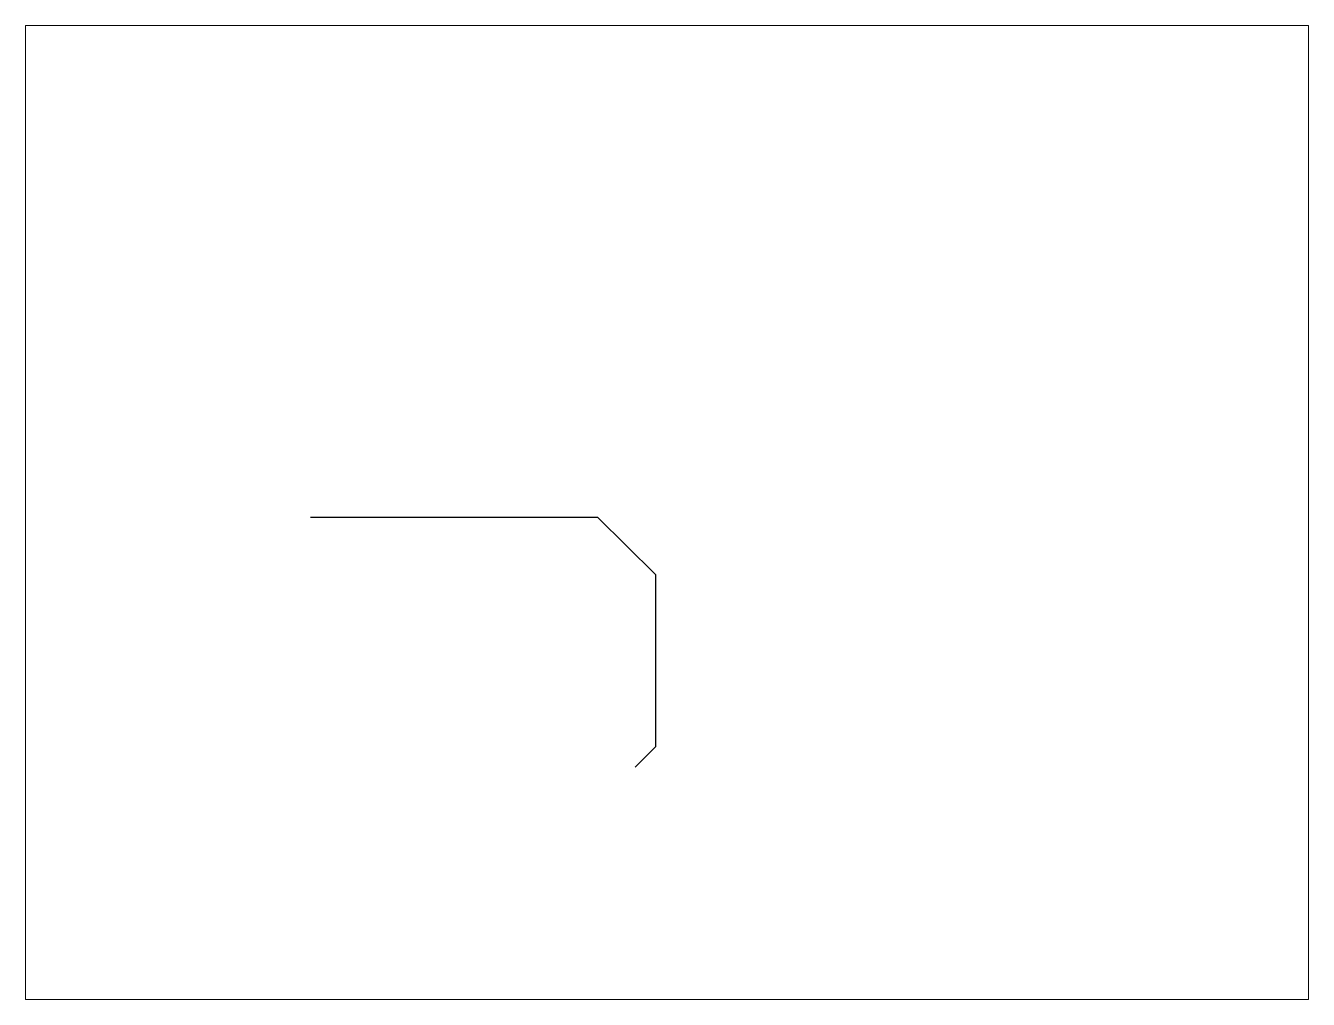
# Paper-space layout 'Presentación2' of a CAD drawing. Header units: millimetres. Extents: x 26 to 231, y 20 to 176.
# The model-space entities are those that its viewports show. They can reach past a viewport. Long polylines and large blocks are cut down to what shows.
import ezdxf

# ---------------------------------------------------------------- set-up
doc = ezdxf.new("R2010")
doc.units = ezdxf.units.MM
doc.layers.add('Capa1', color=2, linetype='Continuous')

msp = doc.modelspace()

# ---------------------------------------------------------------- linework, layer by layer
for p, q in [((229.803, 295.702), (239.803, 295.702)), ((239.803, 295.702), (241.833, 293.702)), ((241.833, 293.702), (241.833, 287.701)), ((241.833, 287.701), (241.126, 286.994))]:
    msp.add_line(p, q)

psp = doc.layouts.new('Presentación2')

# ---------------------------------------------------------------- viewports
at = {"layer": 'Capa1'}
vp = psp.add_viewport(center=(128.5, 97.5), size=(205.6, 156), view_center_point=(242.23, 295.866), view_height=33.9156, dxfattribs=at)
vp.frozen_layers = ['Capa1']

doc.saveas('drawing.dxf')
